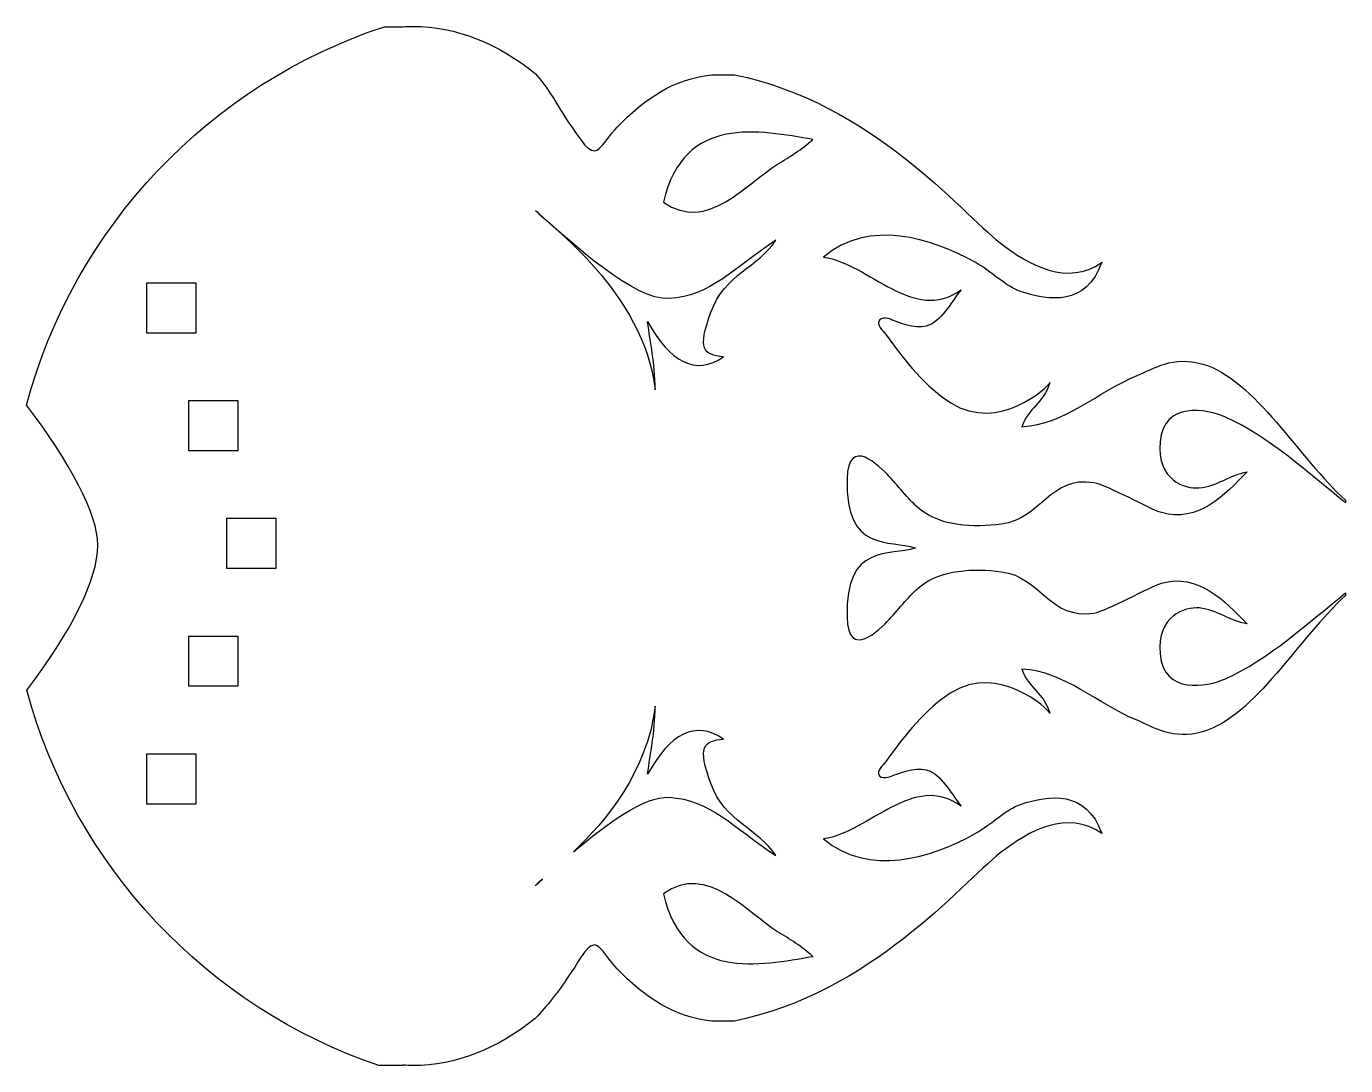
# Model space of a CAD drawing. Header units: millimetres. Extents: x -107 to 106, y -85 to 83.
import ezdxf

# ---------------------------------------------------------------- set-up
doc = ezdxf.new("R2010")
doc.units = ezdxf.units.MM
doc.header["$MEASUREMENT"] = 0
doc.layers.add('Layer 1', color=7, linetype='Continuous')

msp = doc.modelspace()

# ---------------------------------------------------------------- linework, layer by layer
at = {"layer": 'Layer 1', "color": 23}
for points, knots in [([(-19.3325, 67.5453), (-21.0065, 70.2328), (-22.7866, 73.4265), (-24.65, 75.432), (-24.65, 75.432), (-30.6796, 80.3286), (-37.3852, 83.0718), (-44.4563, 83.0718), (-44.4563, 83.0718), (-44.9827, 83.0718), (-45.4935, 83.0442), (-45.9923, 82.9959), (-45.9923, 82.9959), (-45.9923, 82.9959), (-45.9923, 83.0238), (-45.9923, 83.0238), (-45.9923, 83.0238), (-45.9923, 83.0238), (-48.9994, 83.0238), (-48.9994, 83.0238), (-48.9994, 83.0238), (-77.1662, 73.7799), (-99.085, 50.7637), (-106.7953, 21.9361), (-106.7953, 21.9361), (-99.7302, 12.7914), (-95.2503, 4.2471), (-95.2503, -0.6287), (-95.2503, -0.6287), (-95.2503, -6.1761), (-99.7119, -14.9098), (-106.747, -24.0203), (-106.747, -24.0203), (-99.079, -52.4524), (-77.585, -75.2098), (-49.9159, -84.6286), (-49.9159, -84.6286), (-49.9159, -84.6286), (-45.9923, -84.6286), (-45.9923, -84.6286), (-45.9923, -84.6286), (-45.9923, -84.6286), (-45.9923, -84.5495), (-45.9923, -84.5495), (-45.9923, -84.5495), (-45.4935, -84.5954), (-44.9827, -84.6212), (-44.4563, -84.6212), (-44.4563, -84.6212), (-37.4011, -84.6212), (-30.7096, -81.8896), (-24.6902, -77.0132), (-24.6902, -77.0132), (-22.8123, -74.9991), (-21.0192, -72.9121), (-19.3325, -70.2042), (-19.3325, -70.2042), (-17.9874, -68.5828), (-16.6052, -65.1379), (-15.0597, -65.1605), (-15.0597, -65.1605), (-14.2137, -65.1729), (-12.398, -68.0477), (-11.4497, -69.0146), (-11.4497, -69.0146), (-6.9825, -73.5686), (-2.425, -76.7849), (3.7857, -77.4347), (3.7857, -77.4347), (3.7857, -77.4347), (7.4567, -77.4347), (7.4567, -77.4347), (7.4567, -77.4347), (29.5956, -72.9661), (43.9061, -55.3974), (50.3488, -50.3174), (50.3488, -50.3174), (54.967, -46.6746), (61.2479, -43.2742), (66.7463, -47.1777), (66.7463, -47.1777), (64.2211, -40.1003), (58.2973, -40.9526), (53.6515, -42.4674), (53.6515, -42.4674), (51.3585, -43.2153), (48.8587, -45.7627), (46.3099, -47.1777), (46.3099, -47.1777), (39.1767, -51.1355), (29.2086, -54.2237), (21.8352, -48.0332), (21.8352, -48.0332), (29.2118, -47.0027), (36.3312, -37.2078), (44.0458, -42.7524), (44.0458, -42.7524), (42.7338, -41.106), (40.9963, -38.01), (39.092, -37.1366), (39.092, -37.1366), (37.241, -36.2864), (34.9113, -37.0971), (33.1548, -37.7818), (33.1548, -37.7818), (32.7233, -37.9508), (31.0064, -38.7152), (30.7076, -37.4721), (30.7076, -37.4721), (30.583, -36.9552), (31.7726, -35.6955), (31.931, -35.4743), (31.931, -35.4743), (35.0386, -31.1379), (38.4486, -26.9822), (42.3937, -24.4835), (42.3937, -24.4835), (50.1188, -19.5929), (58.2038, -27.1879), (58.3636, -27.7671), (58.3636, -27.7671), (57.3677, -24.4168), (54.8732, -23.6869), (53.8357, -20.6304), (53.8357, -20.6304), (60.845, -21.0668), (65.9518, -26.21), (72.4362, -28.9087), (72.4362, -28.9087), (75.0736, -30.0059), (78.2285, -32.1328), (83.0217, -30.7633), (83.0217, -30.7633), (91.4196, -28.3647), (98.6579, -15.4294), (106.0895, -8.7838), (106.0895, -8.7838), (106.0895, -8.7838), (106.0895, -8.3562), (106.0895, -8.3562), (106.0895, -8.3562), (100.3882, -12.875), (93.4784, -19.2652), (86.6924, -22.201), (86.6924, -22.201), (83.656, -23.5137), (76.7514, -24.8169), (76.1686, -18.2051), (76.1686, -18.2051), (75.6204, -11.9892), (80.1589, -10.5809), (82.471, -10.7819), (82.471, -10.7819), (85.391, -11.0374), (87.3817, -12.9088), (90.1806, -13.3516), (90.1806, -13.3516), (86.6814, -9.688), (82.2428, -5.0712), (76.3521, -6.7857), (76.3521, -6.7857), (74.4217, -7.3484), (67.727, -11.2215), (65.4537, -11.594), (65.4537, -11.594), (58.3534, -12.754), (57.0096, -5.7679), (50.5312, -4.9308), (50.5312, -4.9308), (46.0058, -4.3459), (40.8457, -4.5374), (37.3761, -7.3572), (37.3761, -7.3572), (35.6835, -8.733), (34.1796, -10.7319), (32.4207, -12.6379), (32.4207, -12.6379), (30.9707, -14.2092), (25.8114, -19.401), (25.6286, -12.2103), (25.6286, -12.2103), (25.3235, -0.1884), (32.5995, -2.4931), (36.6247, -1.1024), (36.6247, -1.1024), (36.6247, -1.1024), (36.7041, -1.1014), (36.7041, -1.1014), (36.7041, -1.1014), (36.6917, -1.0961), (36.6776, -1.0929), (36.6656, -1.0887), (36.6656, -1.0887), (36.6776, -1.0855), (36.6917, -1.0809), (36.7041, -1.0767), (36.7041, -1.0767), (36.7041, -1.0767), (36.6247, -1.0756), (36.6247, -1.0756), (36.6247, -1.0756), (32.5995, 0.3143), (25.3235, -1.9904), (25.6286, 10.0309), (25.6286, 10.0309), (25.8114, 17.2212), (30.9707, 12.0301), (32.4207, 10.4581), (32.4207, 10.4581), (34.1796, 8.5538), (35.6835, 6.5546), (37.3761, 5.1777), (37.3761, 5.1777), (40.8457, 2.3594), (46.0058, 2.1668), (50.5312, 2.752), (50.5312, 2.752), (57.0096, 3.5885), (58.3534, 10.5756), (65.4537, 9.4142), (65.4537, 9.4142), (67.7267, 9.0435), (74.4217, 5.1696), (76.3521, 4.6076), (76.3521, 4.6076), (82.2428, 2.8921), (86.6814, 7.5092), (90.1806, 11.1728), (90.1806, 11.1728), (87.3817, 10.729), (85.391, 8.8582), (82.4707, 8.6039), (82.4707, 8.6039), (80.1589, 8.401), (75.6204, 9.8104), (76.1683, 16.0249), (76.1683, 16.0249), (76.7511, 22.6381), (83.656, 21.3353), (86.6924, 20.0215), (86.6924, 20.0215), (93.4784, 17.0868), (100.3882, 10.6962), (106.0895, 6.1768), (106.0895, 6.1768), (106.0895, 6.1768), (106.0895, 6.6061), (106.0895, 6.6061), (106.0895, 6.6061), (98.6579, 13.2514), (91.4196, 26.1853), (83.0217, 28.5849), (83.0217, 28.5849), (78.2285, 29.954), (75.0733, 27.8268), (72.4362, 26.7293), (72.4362, 26.7293), (65.9515, 24.0309), (60.845, 18.8881), (53.8357, 18.4517), (53.8357, 18.4517), (54.8732, 21.5078), (57.3677, 22.2381), (58.3632, 25.5884), (58.3632, 25.5884), (58.2038, 25.0084), (50.1188, 17.4142), (42.3937, 22.3054), (42.3937, 22.3054), (38.4486, 24.8045), (35.0386, 28.9578), (31.931, 33.2959), (31.931, 33.2959), (31.7726, 33.5167), (30.583, 34.7772), (30.7076, 35.2929), (30.7076, 35.2929), (31.0064, 36.5368), (32.7233, 35.7717), (33.1548, 35.6027), (33.1548, 35.6027), (34.9113, 34.9172), (37.241, 34.1069), (39.092, 34.9575), (39.092, 34.9575), (40.9963, 35.8309), (42.7338, 38.9266), (44.0458, 40.5737), (44.0458, 40.5737), (36.3312, 35.0298), (29.2118, 44.8246), (21.8352, 45.8541), (21.8352, 45.8541), (29.2086, 52.0453), (39.1767, 48.956), (46.3095, 44.9986), (46.3095, 44.9986), (48.8587, 43.5829), (51.3585, 41.0365), (53.6515, 40.2886), (53.6515, 40.2886), (58.2973, 38.7731), (64.2211, 37.9211), (66.7459, 44.9986), (66.7459, 44.9986), (61.2479, 41.0954), (54.967, 44.4959), (50.3488, 48.1383), (50.3488, 48.1383), (43.9057, 53.2186), (29.5956, 70.787), (7.4567, 75.2556), (7.4567, 75.2556), (7.4567, 75.2556), (3.7857, 75.2556), (3.7857, 75.2556), (3.7857, 75.2556), (-2.425, 74.6062), (-6.9825, 71.3888), (-11.4497, 66.8348), (-11.4497, 66.8348), (-12.398, 65.8693), (-14.2137, 62.9938), (-15.0597, 62.9811), (-15.0597, 62.9811), (-16.6052, 62.9592), (-17.8921, 65.8961), (-19.3325, 67.5453)], [0, 0, 0, 0, 0.01204819, 0.01204819, 0.01204819, 0.01204819, 0.02409639, 0.02409639, 0.02409639, 0.02409639, 0.03614458, 0.03614458, 0.03614458, 0.03614458, 0.04819277, 0.04819277, 0.04819277, 0.04819277, 0.06024096, 0.06024096, 0.06024096, 0.06024096, 0.07228916, 0.07228916, 0.07228916, 0.07228916, 0.08433735, 0.08433735, 0.08433735, 0.08433735, 0.09638554, 0.09638554, 0.09638554, 0.09638554, 0.10843373, 0.10843373, 0.10843373, 0.10843373, 0.12048193, 0.12048193, 0.12048193, 0.12048193, 0.13253012, 0.13253012, 0.13253012, 0.13253012, 0.14457831, 0.14457831, 0.14457831, 0.14457831, 0.15662651, 0.15662651, 0.15662651, 0.15662651, 0.1686747, 0.1686747, 0.1686747, 0.1686747, 0.18072289, 0.18072289, 0.18072289, 0.18072289, 0.19277108, 0.19277108, 0.19277108, 0.19277108, 0.20481928, 0.20481928, 0.20481928, 0.20481928, 0.21686747, 0.21686747, 0.21686747, 0.21686747, 0.22891566, 0.22891566, 0.22891566, 0.22891566, 0.24096386, 0.24096386, 0.24096386, 0.24096386, 0.25301205, 0.25301205, 0.25301205, 0.25301205, 0.26506024, 0.26506024, 0.26506024, 0.26506024, 0.27710843, 0.27710843, 0.27710843, 0.27710843, 0.28915663, 0.28915663, 0.28915663, 0.28915663, 0.30120482, 0.30120482, 0.30120482, 0.30120482, 0.31325301, 0.31325301, 0.31325301, 0.31325301, 0.3253012, 0.3253012, 0.3253012, 0.3253012, 0.3373494, 0.3373494, 0.3373494, 0.3373494, 0.34939759, 0.34939759, 0.34939759, 0.34939759, 0.36144578, 0.36144578, 0.36144578, 0.36144578, 0.37349398, 0.37349398, 0.37349398, 0.37349398, 0.38554217, 0.38554217, 0.38554217, 0.38554217, 0.39759036, 0.39759036, 0.39759036, 0.39759036, 0.40963855, 0.40963855, 0.40963855, 0.40963855, 0.42168675, 0.42168675, 0.42168675, 0.42168675, 0.43373494, 0.43373494, 0.43373494, 0.43373494, 0.44578313, 0.44578313, 0.44578313, 0.44578313, 0.45783133, 0.45783133, 0.45783133, 0.45783133, 0.46987952, 0.46987952, 0.46987952, 0.46987952, 0.48192771, 0.48192771, 0.48192771, 0.48192771, 0.4939759, 0.4939759, 0.4939759, 0.4939759, 0.5060241, 0.5060241, 0.5060241, 0.5060241, 0.51807229, 0.51807229, 0.51807229, 0.51807229, 0.53012048, 0.53012048, 0.53012048, 0.53012048, 0.54216867, 0.54216867, 0.54216867, 0.54216867, 0.55421687, 0.55421687, 0.55421687, 0.55421687, 0.56626506, 0.56626506, 0.56626506, 0.56626506, 0.57831325, 0.57831325, 0.57831325, 0.57831325, 0.59036145, 0.59036145, 0.59036145, 0.59036145, 0.60240964, 0.60240964, 0.60240964, 0.60240964, 0.61445783, 0.61445783, 0.61445783, 0.61445783, 0.62650602, 0.62650602, 0.62650602, 0.62650602, 0.63855422, 0.63855422, 0.63855422, 0.63855422, 0.65060241, 0.65060241, 0.65060241, 0.65060241, 0.6626506, 0.6626506, 0.6626506, 0.6626506, 0.6746988, 0.6746988, 0.6746988, 0.6746988, 0.68674699, 0.68674699, 0.68674699, 0.68674699, 0.69879518, 0.69879518, 0.69879518, 0.69879518, 0.71084337, 0.71084337, 0.71084337, 0.71084337, 0.72289157, 0.72289157, 0.72289157, 0.72289157, 0.73493976, 0.73493976, 0.73493976, 0.73493976, 0.74698795, 0.74698795, 0.74698795, 0.74698795, 0.75903614, 0.75903614, 0.75903614, 0.75903614, 0.77108434, 0.77108434, 0.77108434, 0.77108434, 0.78313253, 0.78313253, 0.78313253, 0.78313253, 0.79518072, 0.79518072, 0.79518072, 0.79518072, 0.80722892, 0.80722892, 0.80722892, 0.80722892, 0.81927711, 0.81927711, 0.81927711, 0.81927711, 0.8313253, 0.8313253, 0.8313253, 0.8313253, 0.84337349, 0.84337349, 0.84337349, 0.84337349, 0.85542169, 0.85542169, 0.85542169, 0.85542169, 0.86746988, 0.86746988, 0.86746988, 0.86746988, 0.87951807, 0.87951807, 0.87951807, 0.87951807, 0.89156627, 0.89156627, 0.89156627, 0.89156627, 0.90361446, 0.90361446, 0.90361446, 0.90361446, 0.91566265, 0.91566265, 0.91566265, 0.91566265, 0.92771084, 0.92771084, 0.92771084, 0.92771084, 0.93975904, 0.93975904, 0.93975904, 0.93975904, 0.95180723, 0.95180723, 0.95180723, 0.95180723, 0.96385542, 0.96385542, 0.96385542, 0.96385542, 0.97590361, 0.97590361, 0.97590361, 0.97590361, 1, 1, 1, 1]), ([(20.1218, 64.8374), (18.3166, 63.1941), (16.3915, 62.0522), (14.4318, 60.8401), (14.4318, 60.8401), (9.3088, 57.6718), (3.1055, 49.7004), (-3.9849, 54.7031), (-3.9849, 54.7031), (-0.6755, 69.0122), (11.5831, 66.2298), (20.1218, 64.8374)], [0, 0, 0, 0, 0.25, 0.25, 0.25, 0.25, 0.5, 0.5, 0.5, 0.5, 1, 1, 1, 1]), ([(-3.1277, 39.1463), (3.6227, 39.5235), (7.2905, 44.0256), (14.1263, 48.5659), (14.1263, 48.5659), (11.3838, 44.1727), (5.926, 43.2121), (3.6552, 36.9334), (3.6552, 36.9334), (1.4891, 30.9439), (2.4444, 30.0507), (5.6946, 29.7543), (5.6946, 29.7543), (1.1695, 26.6323), (-2.9682, 28.9112), (-6.5546, 35.4362), (-6.5546, 35.4362), (-6.1083, 31.8618), (-5.3826, 28.9394), (-5.3311, 24.4447), (-5.3311, 24.4447), (-7.1388, 40.0872), (-22.5033, 51.0794), (-24.6348, 53.3661), (-24.6348, 53.3661), (-18.5621, 47.8956), (-8.6388, 38.8387), (-3.1277, 39.1463)], [0, 0, 0, 0, 0.125, 0.125, 0.125, 0.125, 0.25, 0.25, 0.25, 0.25, 0.375, 0.375, 0.375, 0.375, 0.5, 0.5, 0.5, 0.5, 0.625, 0.625, 0.625, 0.625, 0.75, 0.75, 0.75, 0.75, 1, 1, 1, 1]), ([(-87.3897, 41.6391), (-87.3897, 41.6391), (-79.3898, 41.6391), (-79.3898, 41.6391), (-79.3898, 41.6391), (-79.3898, 41.6391), (-79.3898, 33.6391), (-79.3898, 33.6391), (-79.3898, 33.6391), (-79.3898, 33.6391), (-87.3897, 33.6391), (-87.3897, 33.6391), (-87.3897, 33.6391), (-87.3897, 33.6391), (-87.3897, 41.6391), (-87.3897, 41.6391)], [0, 0, 0, 0, 0.2, 0.2, 0.2, 0.2, 0.4, 0.4, 0.4, 0.4, 0.6, 0.6, 0.6, 0.6, 1, 1, 1, 1]), ([(-72.6299, 14.6396), (-72.6299, 14.6396), (-80.6301, 14.6396), (-80.6301, 14.6396), (-80.6301, 14.6396), (-80.6301, 14.6396), (-80.6301, 22.6395), (-80.6301, 22.6395), (-80.6301, 22.6395), (-80.6301, 22.6395), (-72.6299, 22.6395), (-72.6299, 22.6395), (-72.6299, 22.6395), (-72.6299, 22.6395), (-72.6299, 14.6396), (-72.6299, 14.6396)], [0, 0, 0, 0, 0.2, 0.2, 0.2, 0.2, 0.4, 0.4, 0.4, 0.4, 0.6, 0.6, 0.6, 0.6, 1, 1, 1, 1]), ([(-66.5109, -4.36), (-66.5109, -4.36), (-74.5109, -4.36), (-74.5109, -4.36), (-74.5109, -4.36), (-74.5109, -4.36), (-74.5109, 3.64), (-74.5109, 3.64), (-74.5109, 3.64), (-74.5109, 3.64), (-66.5109, 3.64), (-66.5109, 3.64), (-66.5109, 3.64), (-66.5109, 3.64), (-66.5109, -4.36), (-66.5109, -4.36)], [0, 0, 0, 0, 0.2, 0.2, 0.2, 0.2, 0.4, 0.4, 0.4, 0.4, 0.6, 0.6, 0.6, 0.6, 1, 1, 1, 1]), ([(-72.6299, -23.3599), (-72.6299, -23.3599), (-80.6301, -23.3599), (-80.6301, -23.3599), (-80.6301, -23.3599), (-80.6301, -23.3599), (-80.6301, -15.3599), (-80.6301, -15.3599), (-80.6301, -15.3599), (-80.6301, -15.3599), (-72.6299, -15.3599), (-72.6299, -15.3599), (-72.6299, -15.3599), (-72.6299, -15.3599), (-72.6299, -23.3599), (-72.6299, -23.3599)], [0, 0, 0, 0, 0.2, 0.2, 0.2, 0.2, 0.4, 0.4, 0.4, 0.4, 0.6, 0.6, 0.6, 0.6, 1, 1, 1, 1]), ([(-6.5546, -37.6146), (-2.9682, -31.0896), (1.1695, -28.8107), (5.6946, -31.9324), (5.6946, -31.9324), (2.4444, -32.2301), (1.4891, -33.1223), (3.6552, -39.1132), (3.6552, -39.1132), (5.926, -45.3905), (11.3838, -46.3511), (14.1263, -50.7457), (14.1263, -50.7457), (7.2905, -46.2051), (3.6227, -41.7026), (-3.1277, -41.3262), (-3.1277, -41.3262), (-7.0238, -41.1085), (-13.1244, -45.5704), (-18.5116, -50.1371), (-18.5116, -50.1371), (-13.2997, -45.1781), (-6.6138, -37.2128), (-5.3311, -26.6248), (-5.3311, -26.6248), (-5.3826, -31.1178), (-6.1083, -34.0406), (-6.5546, -37.6146)], [0, 0, 0, 0, 0.125, 0.125, 0.125, 0.125, 0.25, 0.25, 0.25, 0.25, 0.375, 0.375, 0.375, 0.375, 0.5, 0.5, 0.5, 0.5, 0.625, 0.625, 0.625, 0.625, 0.75, 0.75, 0.75, 0.75, 1, 1, 1, 1]), ([(-87.3897, -34.3595), (-87.3897, -34.3595), (-79.3898, -34.3595), (-79.3898, -34.3595), (-79.3898, -34.3595), (-79.3898, -34.3595), (-79.3898, -42.3594), (-79.3898, -42.3594), (-79.3898, -42.3594), (-79.3898, -42.3594), (-87.3897, -42.3594), (-87.3897, -42.3594), (-87.3897, -42.3594), (-87.3897, -42.3594), (-87.3897, -34.3595), (-87.3897, -34.3595)], [0, 0, 0, 0, 0.2, 0.2, 0.2, 0.2, 0.4, 0.4, 0.4, 0.4, 0.6, 0.6, 0.6, 0.6, 1, 1, 1, 1]), ([(14.4318, -63.0195), (16.3915, -64.2303), (18.3166, -65.3733), (20.1218, -67.0161), (20.1218, -67.0161), (11.5831, -68.4086), (-0.6755, -71.1909), (-3.9849, -56.8826), (-3.9849, -56.8826), (3.1055, -51.8791), (9.3088, -59.8516), (14.4318, -63.0195)], [0, 0, 0, 0, 0.25, 0.25, 0.25, 0.25, 0.5, 0.5, 0.5, 0.5, 1, 1, 1, 1]), ([(-24.687, -55.5907), (-24.4478, -55.3371), (-24.0442, -54.9843), (-23.5151, -54.5356), (-23.5151, -54.5356), (-23.9194, -54.8996), (-24.3106, -55.2524), (-24.687, -55.5907)], [0, 0, 0, 0, 0.33333333, 0.33333333, 0.33333333, 0.33333333, 1, 1, 1, 1])]:
    msp.add_open_spline(points, degree=3, knots=knots, dxfattribs=at)

doc.saveas('drawing.dxf')
